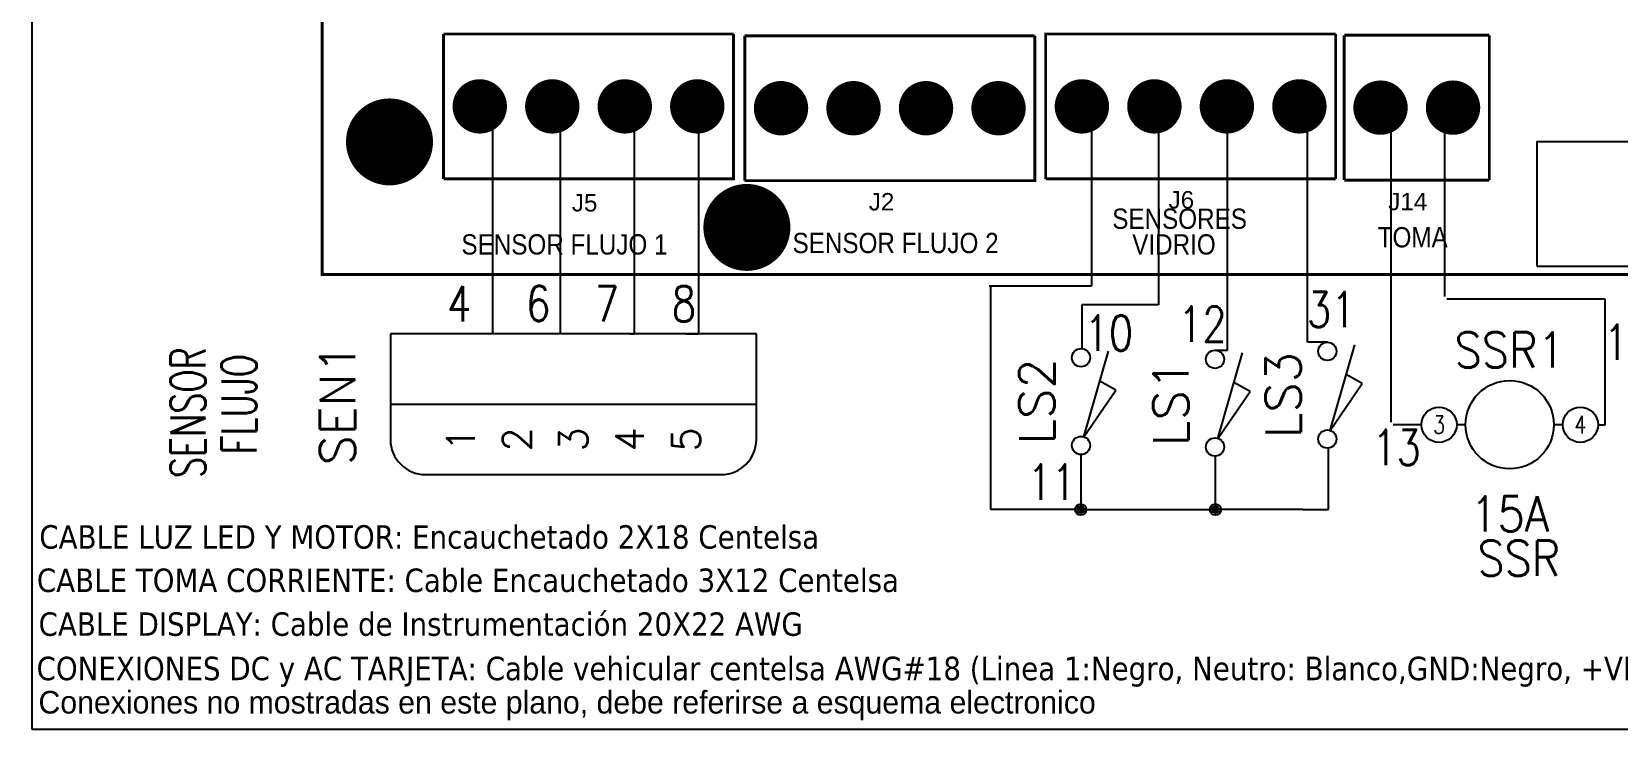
# Model space of a CAD drawing. Header units: inches. Extents: x 15 to 148, y 10 to 111.
# Drawn here: x 126.91 to 135.33, y 94.57 to 98.28 of the extents above; entities that cross this region are included whole.
import ezdxf
from ezdxf.enums import TextEntityAlignment as Align

# ---------------------------------------------------------------- set-up
doc = ezdxf.new("R2010")
doc.units = ezdxf.units.IN
doc.header["$MEASUREMENT"] = 0
for name, color, linetype in [('BLK_12AWG', 7, 'Continuous'), ('DESC', 250, 'Continuous'), ('MISC', 250, 'Continuous'), ('SYMS', 7, 'Continuous'), ('TAGS', 250, 'Continuous'), ('TERMS', 250, 'Continuous')]:
    doc.layers.add(name, color=color, linetype=linetype)
doc.layers.add('WIRENO', color=5, linetype='Continuous', true_color=0x0000ff)
doc.styles.add('SLDTEXTSTYLE0', font='tahoma.ttf')
doc.styles.add('WD', font='romans.shx')

# ---------------------------------------------------------------- blocks, each defined once
blk = doc.blocks.new('HCR1T')
for p, q in [((-0.1562, 0), (-0.1875, 0)), ((0.1875, 0), (0.1562, 0))]:
    blk.add_line(p, q)
for centre, radius in [((0, 0), 0.1562), ((-0.25, 0), 0.0625), ((0.25, 0), 0.0625)]:
    blk.add_circle(centre, radius)
at = {"style": 'WD'}
for tag, width, p in [('INST', 0.7, (0, 0.5282)), ('LOC', 0.7, (0, 0.3586)), ('TAG1', 0.9, (0, 0.2024))]:
    blk.add_attdef(tag, text='', height=0.125, dxfattribs=dict(at, width=width)).set_placement(p, align=Align.CENTER)
at = {"style": 'WD', "flags": 9}
blk.add_attdef('FAMILY', text='', height=0.01, dxfattribs=at).set_placement((-0.0053, 0.1698), align=Align.CENTER)
at = {"style": 'WD'}
for tag, p, width in [('DESC1', (1.126, 0.0757), 0.9), ('DESC2', (1.126, -0.0806), 0.9), ('DESC3', (1.126, -0.2368), 0.9), ('XREFNO', (1.3591, -0.3931), 0.8), ('XREFNC', (1.3591, -0.5493), 0.8)]:
    blk.add_attdef(tag, p, '', height=0.125, dxfattribs=dict(at, width=width))
at = {"linetype": 'Continuous', "style": 'WD', "flags": 9}
blk.add_attdef('ASSYCODE', text='', height=0.01, dxfattribs=at).set_placement((0, 0.1094), align=Align.CENTER)
at = {"linetype": 'Continuous', "style": 'WD', "flags": 1}
for tag, p in [('MFG', (0, 0.1404)), ('CAT', (0, 0.1593))]:
    blk.add_attdef(tag, text='', height=0.01, dxfattribs=at).set_placement(p, align=Align.MIDDLE)
at = {"linetype": 'Continuous', "style": 'WD', "width": 0.8, "flags": 8}
for tag, p in [('TERM01', (-0.25, 0)), ('TERM02', (0.25, 0))]:
    blk.add_attdef(tag, text='', height=0.0625, dxfattribs=at).set_placement(p, align=Align.MIDDLE_CENTER)
at = {"style": 'WD', "flags": 1}
for tag, p in [('X4TERM01', (-0.3125, 0)), ('X1TERM02', (0.3125, 0))]:
    blk.add_attdef(tag, p, '', height=0.0125, dxfattribs=at)
at = {"style": 'WD', "width": 0.8, "flags": 8}
for tag, p in [('NO', (1.126, -0.3931)), ('NC', (1.126, -0.5493))]:
    blk.add_attdef(tag, p, '', height=0.125, dxfattribs=at)
blk = doc.blocks.new('HLS11')
at = {"linetype": 'Continuous'}
for p, q in [((-0.1248, -0.0103), (0.0408, -0.1237)), ((-0.1248, -0.0103), (0.1786, -0.097)), ((0.0408, -0.1237), (0.0728, -0.0668))]:
    blk.add_line(p, q, dxfattribs=at)
for centre in [(-0.1553, 0), (0.1553, 0)]:
    blk.add_circle(centre, 0.0322)
at = {"style": 'WD', "width": 0.7}
for tag, p in [('INST', (0, 0.7321)), ('LOC', (0, 0.5625)), ('DESC1', (0, 0.4062)), ('DESC2', (0, 0.25)), ('XREF', (0, -0.2988)), ('WDTAGALT', (0.0062, -0.4375))]:
    blk.add_attdef(tag, text='', height=0.125, dxfattribs=at).set_placement(p, align=Align.CENTER)
at = {"style": 'WD'}
blk.add_attdef('TAG1', text='', height=0.125, dxfattribs=at).set_placement((0, 0.0938), align=Align.CENTER)
for tag, p, height, flags in [('X4TERM01', (-0.1875, 0), 0.0125, 1), ('CONTACT', (0.0376, 0.0204), 0.01, 1), ('FAMILY', (0.0376, 0.0371), 0.01, 9), ('X1TERM02', (0.1875, 0), 0.0125, 1)]:
    blk.add_attdef(tag, p, '', height=height, dxfattribs=dict(at, flags=flags))
for tag, p in [('X2LINK', (0, 0.0312)), ('X8LINK', (0, -0.1562))]:
    blk.add_attdef(tag, p, '', height=0.01, dxfattribs=at)
at = {"linetype": 'Continuous', "style": 'WD', "flags": 9}
for tag, p in [('CAT', (0.0626, -0.0071)), ('ASSYCODE', (0.062, -0.047)), ('MFG', (0.0626, -0.0266))]:
    blk.add_attdef(tag, text='', height=0.01, dxfattribs=at).set_placement(p, align=Align.CENTER)
at = {"linetype": 'Continuous', "style": 'WD', "flags": 8}
blk.add_attdef('TERM01', text='', height=0.125, dxfattribs=at).set_placement((-0.25, -0.0314), align=Align.TOP_RIGHT)
blk.add_attdef('TERM02', text='', height=0.125, dxfattribs=at).set_placement((0.25, -0.0314), align=Align.TOP_LEFT)
blk = doc.blocks.new('WDDOT')
for radius in [0.03, 0.0187, 0.00929]:
    blk.add_circle((0, 0), radius)
blk = doc.blocks.new('HCN1_1PJ_85F8')
at = {"layer": 'SYMS'}
for p, q in [((0.25, 0.25), (-0.125, 0.25)), ((0, 0.25), (0, -1.05)), ((0.25, -1.05), (0.25, 0.25)), ((-0.25, 0.125), (-0.25, -0.925)), ((-0.125, -1.05), (0.25, -1.05))]:
    blk.add_line(p, q, dxfattribs=at)
for centre, start, end in [((-0.125, 0.125), 90, 180), ((-0.125, -0.925), 180, 270)]:
    blk.add_arc(centre, 0.125, start, end, dxfattribs=at)
at = {"layer": 'SYMS', "style": 'WD', "width": 0.7}
for tag, p in [('INST', (-0.0062, 1.2498)), ('LOC', (-0.0062, 1.0802)), ('DESC1', (0, 0.9062)), ('DESC2', (0, 0.725)), ('DESC3', (0, 0.55))]:
    blk.add_attdef(tag, text='', height=0.125, dxfattribs=at).set_placement(p, align=Align.CENTER)
at = {"layer": 'SYMS', "style": 'WD'}
blk.add_attdef('TAG1', text='', height=0.125, dxfattribs=at).set_placement((0, 0.375), align=Align.CENTER)
at = {"layer": 'SYMS', "style": 'WD', "width": 0.8}
blk.add_attdef('XREF', (1, 0.375), '', height=0.125, dxfattribs=at)
at = {"layer": 'SYMS', "linetype": 'Continuous', "style": 'WD', "flags": 8}
for tag, p in [('TERMDESC01P', (-0.35, 0.05)), ('TERMDESC02P', (-0.35, -0.15)), ('TERMDESC03P', (-0.35, -0.35)), ('TERMDESC04P', (-0.35, -0.55)), ('TERMDESC05P', (-0.35, -0.75))]:
    blk.add_attdef(tag, text='', height=0.1, dxfattribs=at).set_placement(p, align=Align.RIGHT)
at = {"layer": 'SYMS', "style": 'WD'}
for tag, p, flags in [('ACE_FLAG', (0.0484, 0.1343), 9), ('FAMILY', (0.0484, 0.1211), 9), ('WDBLKNAM', (0.175, 0.125), 9), ('GENDER', (0.1093, 0.0795), 9), ('X4TERM01P', (-0.25, 0), 1), ('X1TERM01J', (0.25, 0), 1), ('X4TERM02P', (-0.25, -0.2), 1), ('X1TERM02J', (0.25, -0.2), 1), ('X4TERM03P', (-0.25, -0.4), 1), ('X1TERM03J', (0.25, -0.4), 1), ('X4TERM04P', (-0.25, -0.6), 1), ('X1TERM04J', (0.25, -0.6), 1), ('X4TERM05P', (-0.25, -0.8), 1), ('X1TERM05J', (0.25, -0.8), 1), ('X8LINK', (0, -1.175), 1)]:
    blk.add_attdef(tag, p, '', height=0.01, dxfattribs=dict(at, flags=flags))
at = {"layer": 'SYMS', "linetype": 'Continuous', "style": 'WD', "flags": 8}
for tag, p in [('TERMDESC01J', (0.35, 0.05)), ('TERMDESC02J', (0.35, -0.15)), ('TERMDESC03J', (0.35, -0.35)), ('TERMDESC04J', (0.35, -0.55)), ('TERMDESC05J', (0.35, -0.75))]:
    blk.add_attdef(tag, p, '', height=0.1, dxfattribs=at)
at = {"layer": 'SYMS', "linetype": 'Continuous', "style": 'WD', "flags": 9}
for tag, p in [('ASSYCODE', (0.0458, 0.0647)), ('MFG', (0.0505, 0.0785)), ('CAT', (0.0525, 0.0979))]:
    blk.add_attdef(tag, text='', height=0.01, dxfattribs=at).set_placement(p, align=Align.CENTER)
at = {"layer": 'SYMS', "linetype": 'Continuous', "style": 'WD'}
for tag, flags, p in [('TERM01P', 8, (-0.125, 0)), ('TERM01J', 9, (0.125, 0)), ('TERM02P', 8, (-0.125, -0.2)), ('TERM02J', 9, (0.125, -0.2)), ('TERM03P', 8, (-0.125, -0.4)), ('TERM03J', 9, (0.125, -0.4)), ('TERM04P', 8, (-0.125, -0.6)), ('TERM04J', 9, (0.125, -0.6)), ('TERM05P', 8, (-0.125, -0.8)), ('TERM05J', 9, (0.125, -0.8))]:
    blk.add_attdef(tag, text='', height=0.1, dxfattribs=dict(at, flags=flags)).set_placement(p, align=Align.MIDDLE_CENTER)
at = {"layer": 'SYMS', "color": 7, "style": 'WD'}
for tag, p in [('X4_TINY_DOT_DONT_REMOVE_01P', (-0.25, 0)), ('X1_TINY_DOT_DONT_REMOVE_01J', (0.25, 0)), ('X4_TINY_DOT_DONT_REMOVE_02P', (-0.25, -0.2)), ('X1_TINY_DOT_DONT_REMOVE_02J', (0.25, -0.2)), ('X4_TINY_DOT_DONT_REMOVE_03P', (-0.25, -0.4)), ('X1_TINY_DOT_DONT_REMOVE_03J', (0.25, -0.4)), ('X4_TINY_DOT_DONT_REMOVE_04P', (-0.25, -0.6)), ('X1_TINY_DOT_DONT_REMOVE_04J', (0.25, -0.6)), ('X4_TINY_DOT_DONT_REMOVE_05P', (-0.25, -0.8)), ('X1_TINY_DOT_DONT_REMOVE_05J', (0.25, -0.8))]:
    blk.add_attdef(tag, p, '', height=0.0001, dxfattribs=at)
at = {"layer": 'SYMS', "linetype": 'Continuous', "style": 'WD', "flags": 8}
for tag, p in [('X4WIRE01P', (-0.35, -0.05)), ('X4WIRE02P', (-0.35, -0.25)), ('X4WIRE03P', (-0.35, -0.45)), ('X4WIRE04P', (-0.35, -0.65)), ('X4WIRE05P', (-0.35, -0.85))]:
    blk.add_attdef(tag, text='', height=0.1, dxfattribs=at).set_placement(p, align=Align.TOP_RIGHT)
for tag, p in [('X1WIRE01J', (0.35, -0.05)), ('X1WIRE02J', (0.35, -0.25)), ('X1WIRE03J', (0.35, -0.45)), ('X1WIRE04J', (0.35, -0.65)), ('X1WIRE05J', (0.35, -0.85))]:
    blk.add_attdef(tag, text='', height=0.1, dxfattribs=at).set_placement(p, align=Align.TOP_LEFT)
blk = doc.blocks.new('WD_WNV')
at = {"linetype": 'Continuous', "style": 'WD', "width": 0.8}
blk.add_attdef('WIRENO', text='', height=0.125, dxfattribs=at).set_placement((-0.05, 0), align=Align.MIDDLE_RIGHT)
at = {"style": 'WD', "flags": 1}
for tag, p in [('W01USER', (-0.0625, 0.0938)), ('W02USER', (-0.0625, 0.0859)), ('W03USER', (-0.0625, 0.0781)), ('W04USER', (-0.0625, 0.0703)), ('W05USER', (-0.0625, 0.0625)), ('W06USER', (-0.0625, 0.0547)), ('W07USER', (-0.0625, 0.0469)), ('W08USER', (-0.0625, 0.0391)), ('W09USER', (-0.0625, 0.0312)), ('W10USER', (-0.0625, 0.0234))]:
    blk.add_attdef(tag, text='', height=0.005, dxfattribs=at).set_placement(p, align=Align.CENTER)
blk = doc.blocks.new('WD_WNH')
at = {"linetype": 'Continuous', "style": 'WD', "width": 0.8}
blk.add_attdef('WIRENO', text='', height=0.125, dxfattribs=at).set_placement((0, 0.0625), align=Align.CENTER)
at = {"style": 'WD', "flags": 1}
for tag, p in [('W01USER', (0, 0.0781)), ('W02USER', (0, 0.0703)), ('W03USER', (0, 0.0625)), ('W04USER', (0, 0.0547)), ('W05USER', (0, 0.0469)), ('W06USER', (0, 0.0391)), ('W07USER', (0, 0.0312)), ('W08USER', (0, 0.0234)), ('W09USER', (0, 0.0156)), ('W10USER', (0, 0.0078))]:
    blk.add_attdef(tag, text='', height=0.005, dxfattribs=at).set_placement(p, align=Align.CENTER)
blk = doc.blocks.new('EPAD')
at = {"const_width": 0.5}
blk.add_lwpolyline([(-0.25, 0, 1), (0.25, 0, 1)], format="xyb", close=True, dxfattribs=at)
blk = doc.blocks.new('CEGHHMI')
at = {"const_width": 0.008}
for points in [[(116.8256, 102.1279), (124.6606, 102.1279), (124.6606, 106.2617), (116.8256, 106.2617), (116.8256, 102.1279)], [(116.8256, 102.1279), (124.6606, 102.1279), (124.6606, 106.2617), (116.8256, 106.2617), (116.8256, 102.1279)], [(116.8256, 102.1279), (124.6606, 102.1279), (124.6606, 106.2617), (116.8256, 106.2617), (116.8256, 102.1279)], [(117.1602, 102.7919), (117.1602, 102.3919)], [(117.9602, 102.7919), (117.9602, 102.3919), (117.1602, 102.3919)], [(117.1602, 102.7919), (117.9602, 102.7919)], [(117.1602, 102.7919), (117.1602, 102.3919)], [(117.9602, 102.7919), (117.9602, 102.3919), (117.1602, 102.3919)], [(117.1602, 102.7919), (117.9602, 102.7919)], [(117.1602, 102.7919), (117.1602, 102.3919)], [(117.9602, 102.7919), (117.9602, 102.3919), (117.1602, 102.3919)], [(117.1602, 102.7919), (117.9602, 102.7919)], [(117.9912, 102.7869), (117.9912, 102.3869)], [(118.7912, 102.7869), (118.7912, 102.3869), (117.9912, 102.3869)], [(117.9912, 102.7869), (118.7912, 102.7869)], [(117.9912, 102.7869), (117.9912, 102.3869)], [(118.7912, 102.7869), (118.7912, 102.3869), (117.9912, 102.3869)], [(117.9912, 102.7869), (118.7912, 102.7869)], [(117.9912, 102.7869), (117.9912, 102.3869)], [(118.7912, 102.7869), (118.7912, 102.3869), (117.9912, 102.3869)], [(117.9912, 102.7869), (118.7912, 102.7869)], [(118.8212, 102.3919), (118.8212, 102.7919), (119.6212, 102.7919)], [(118.8212, 102.3919), (118.8212, 102.7919), (119.6212, 102.7919)], [(118.8212, 102.3919), (118.8212, 102.7919), (119.6212, 102.7919)], [(119.6212, 102.3919), (119.6212, 102.7919)], [(119.6212, 102.3919), (119.6212, 102.7919)], [(119.6212, 102.3919), (119.6212, 102.7919)], [(119.645, 102.7885), (119.645, 102.3885)], [(119.645, 102.7885), (120.045, 102.7885)], [(119.645, 102.7885), (119.645, 102.3885)], [(119.645, 102.7885), (120.045, 102.7885)], [(119.645, 102.7885), (119.645, 102.3885)], [(119.645, 102.7885), (120.045, 102.7885)], [(120.045, 102.7885), (120.045, 102.3885)], [(120.045, 102.7885), (120.045, 102.3885)], [(120.045, 102.7885), (120.045, 102.3885)], [(119.6212, 102.3919), (118.8212, 102.3919)], [(119.6212, 102.3919), (118.8212, 102.3919)], [(119.6212, 102.3919), (118.8212, 102.3919)], [(119.645, 102.3885), (120.045, 102.3885)], [(119.645, 102.3885), (120.045, 102.3885)], [(119.645, 102.3885), (120.045, 102.3885)]]:
    blk.add_lwpolyline(points, dxfattribs=at)
blk.add_lwpolyline([(120.1765, 102.1512), (121.1151, 102.1512), (121.1151, 102.494), (120.1765, 102.494), (120.1765, 102.1512)])
for p, xscale, yscale in [((117.2602, 102.5919), 0.15, 0.15), ((117.4602, 102.5919), 0.15, 0.15), ((117.6602, 102.5919), 0.15, 0.15), ((117.8602, 102.5919), 0.15, 0.15), ((118.0912, 102.5869), 0.15, 0.15), ((118.2912, 102.5869), 0.15, 0.15), ((118.4912, 102.5869), 0.15, 0.15), ((118.6912, 102.5869), 0.15, 0.15), ((118.9212, 102.5919), 0.15, 0.15), ((119.1212, 102.5919), 0.15, 0.15), ((119.3212, 102.5919), 0.15, 0.15), ((119.5212, 102.5919), 0.15, 0.15), ((119.745, 102.5885), 0.15, 0.15), ((119.945, 102.5885), 0.15, 0.15), ((117.0112, 102.4939), 0.24, 0.24), ((117.997, 102.2578), 0.24, 0.24)]:
    blk.add_blockref('EPAD', p, dxfattribs=dict(xscale=xscale, yscale=yscale))
for s, height, width, p in [('J5', 0.048, 1.041667, (117.5142, 102.3019)), ('J5', 0.048, 1.041667, (117.5142, 102.3019)), ('J5', 0.048, 1.041667, (117.5142, 102.3019)), ('J2', 0.048, 1.041667, (118.3333, 102.3047)), ('J2', 0.048, 1.041667, (118.3333, 102.3047)), ('J2', 0.048, 1.041667, (118.3333, 102.3047)), ('J6', 0.048, 1.041667, (119.1603, 102.3101)), ('J6', 0.048, 1.041667, (119.1603, 102.3101)), ('J6', 0.048, 1.041667, (119.1603, 102.3101)), ('J14', 0.048, 1.041667, (119.7661, 102.3053)), ('J14', 0.048, 1.041667, (119.7661, 102.3053)), ('J14', 0.048, 1.041667, (119.7661, 102.3053)), ('SENSORES', 0.056, 0.892857, (119.0049, 102.2539)), ('SENSORES', 0.056, 0.892857, (119.0049, 102.2539)), ('SENSORES', 0.056, 0.892857, (119.0049, 102.2539)), ('SENSOR FLUJO 1', 0.056, 0.892857, (117.2096, 102.183)), ('SENSOR FLUJO 1', 0.056, 0.892857, (117.2096, 102.183)), ('SENSOR FLUJO 1', 0.056, 0.892857, (117.2096, 102.183)), ('SENSOR FLUJO 2', 0.056, 0.892857, (118.123, 102.1869)), ('SENSOR FLUJO 2', 0.056, 0.892857, (118.123, 102.1869)), ('SENSOR FLUJO 2', 0.056, 0.892857, (118.123, 102.1869)), ('VIDRIO', 0.056, 0.892857, (119.06, 102.183)), ('VIDRIO', 0.056, 0.892857, (119.06, 102.183)), ('VIDRIO', 0.056, 0.892857, (119.06, 102.183)), ('TOMA', 0.056, 0.892857, (119.7372, 102.2027)), ('TOMA', 0.056, 0.892857, (119.7372, 102.2027)), ('TOMA', 0.056, 0.892857, (119.7372, 102.2027))]:
    blk.add_text(s, height=height, dxfattribs=dict(width=width)).set_placement(p)

msp = doc.modelspace()

# ---------------------------------------------------------------- linework, layer by layer
at = {"color": 7, "linetype": 'Continuous'}
for p, q in [((126.9102, 110.7588), (126.9102, 94.5738)), ((126.9102, 94.5738), (147.6602, 94.5738))]:
    msp.add_line(p, q, dxfattribs=at)
at = {"layer": 'BLK_12AWG'}
for p, q in [((130.4511, 96.6733), (130.4511, 97.9176)), ((132.8901, 97.9235), (132.8901, 96.8277)), ((129.3565, 96.6733), (129.3565, 97.8919)), ((129.7841, 97.8834), (129.7157, 97.8834)), ((129.7157, 96.6733), (129.7157, 97.8492)), ((130.109, 96.6733), (130.109, 97.8663)), ((132.5333, 97.8506), (132.5333, 96.9269)), ((133.6806, 96.6294), (133.6806, 97.8904)), ((134.1247, 97.5265), (134.1247, 97.8805)), ((134.4089, 97.5141), (134.4089, 97.8845)), ((133.2558, 96.5871), (133.2558, 97.8301)), ((134.1247, 96.2052), (134.1247, 97.5265)), ((134.4089, 96.8721), (134.4089, 97.5141)), ((132.5333, 96.9269), (131.9915, 96.9269)), ((131.9995, 95.7404), (131.9995, 96.9269)), ((132.8901, 96.8277), (132.482, 96.8277)), ((132.482, 96.8277), (132.482, 96.7116)), ((135.2597, 96.8582), (134.4193, 96.8582)), ((135.2597, 96.1913), (135.2597, 96.8582)), ((129.4857, 96.6733), (129.3565, 96.6733)), ((129.7845, 96.6733), (129.7157, 96.6733)), ((130.0833, 96.6733), (130.109, 96.6733)), ((130.3821, 96.6733), (130.4511, 96.6733)), ((132.482, 96.7116), (132.482, 96.5955)), ((133.1897, 96.5871), (133.2558, 96.5871)), ((133.7857, 96.6294), (133.6806, 96.6294)), ((134.2847, 96.1913), (134.1351, 96.1913)), ((135.2222, 96.1913), (135.2597, 96.1913)), ((133.7922, 95.9036), (133.7922, 96.0669)), ((132.4767, 96.033), (132.4767, 95.7404)), ((133.1915, 96.0246), (133.1897, 96.0246)), ((133.1915, 95.7404), (133.1915, 96.0246)), ((133.7922, 95.7404), (133.7922, 95.9036)), ((132.4767, 95.7404), (131.9995, 95.7404)), ((132.4767, 95.7404), (133.1915, 95.7404)), ((133.6554, 95.7404), (133.1915, 95.7404)), ((133.6554, 95.7404), (133.7922, 95.7404))]:
    msp.add_line(p, q, dxfattribs=at)

# ---------------------------------------------------------------- block references
ref = msp.add_blockref('HCN1_1PJ_85F8', (129.1869, 96.2998), dxfattribs=dict(xscale=1.494, yscale=1.494, zscale=1.494, rotation=90))
ref.add_attrib('TAG1', 'SEN1', dxfattribs={"layer": 'TAGS', "height": 0.18675, "rotation": 90, "style": 'WD'}).set_placement((128.6267, 96.2998), align=Align.CENTER)
ref.add_attrib('DESC1', 'SENSOR ', dxfattribs={"layer": 'DESC', "height": 0.18675, "rotation": 90, "style": 'WD', "width": 0.7}).set_placement((127.833, 96.2998), align=Align.CENTER)
ref.add_attrib('DESC2', 'FLUJO', dxfattribs={"layer": 'DESC', "height": 0.18675, "rotation": 90, "style": 'WD', "width": 0.7}).set_placement((128.1038, 96.2998), align=Align.CENTER)
ref.add_attrib('X4_TINY_DOT_DONT_REMOVE_01P', '.', (129.1869, 95.9263), dxfattribs={"layer": 'MISC', "color": 7, "height": 0.000149, "rotation": 90, "style": 'WD'})
ref.add_attrib('X1_TINY_DOT_DONT_REMOVE_01J', '.', (129.1869, 96.6733), dxfattribs={"layer": 'MISC', "color": 7, "height": 0.000149, "rotation": 90, "style": 'WD'})
ref.add_attrib('TERM01P', '1', dxfattribs={"layer": 'TERMS', "linetype": 'Continuous', "height": 0.1494, "rotation": 90, "style": 'WD', "flags": 8}).set_placement((129.1869, 96.1131), align=Align.MIDDLE_CENTER)
ref.add_attrib('X4_TINY_DOT_DONT_REMOVE_02P', '.', (129.4857, 95.9263), dxfattribs={"layer": 'MISC', "color": 7, "height": 0.000149, "rotation": 90, "style": 'WD'})
ref.add_attrib('X1_TINY_DOT_DONT_REMOVE_02J', '.', (129.4857, 96.6733), dxfattribs={"layer": 'MISC', "color": 7, "height": 0.000149, "rotation": 90, "style": 'WD'})
ref.add_attrib('TERM02P', '2', dxfattribs={"layer": 'TERMS', "linetype": 'Continuous', "height": 0.1494, "rotation": 90, "style": 'WD', "flags": 8}).set_placement((129.4857, 96.1131), align=Align.MIDDLE_CENTER)
ref.add_attrib('X4_TINY_DOT_DONT_REMOVE_03P', '.', (129.7845, 95.9263), dxfattribs={"layer": 'MISC', "color": 7, "height": 0.000149, "rotation": 90, "style": 'WD'})
ref.add_attrib('X1_TINY_DOT_DONT_REMOVE_03J', '.', (129.7845, 96.6733), dxfattribs={"layer": 'MISC', "color": 7, "height": 0.000149, "rotation": 90, "style": 'WD'})
ref.add_attrib('TERM03P', '3', dxfattribs={"layer": 'TERMS', "linetype": 'Continuous', "height": 0.1494, "rotation": 90, "style": 'WD', "flags": 8}).set_placement((129.7845, 96.1131), align=Align.MIDDLE_CENTER)
ref.add_attrib('X4_TINY_DOT_DONT_REMOVE_04P', '.', (130.0833, 95.9263), dxfattribs={"layer": 'MISC', "color": 7, "height": 0.000149, "rotation": 90, "style": 'WD'})
ref.add_attrib('X1_TINY_DOT_DONT_REMOVE_04J', '.', (130.0833, 96.6733), dxfattribs={"layer": 'MISC', "color": 7, "height": 0.000149, "rotation": 90, "style": 'WD'})
ref.add_attrib('TERM04P', '4', dxfattribs={"layer": 'TERMS', "linetype": 'Continuous', "height": 0.1494, "rotation": 90, "style": 'WD', "flags": 8}).set_placement((130.0833, 96.1131), align=Align.MIDDLE_CENTER)
ref.add_attrib('X4_TINY_DOT_DONT_REMOVE_05P', '.', (130.3821, 95.9263), dxfattribs={"layer": 'MISC', "color": 7, "height": 0.000149, "rotation": 90, "style": 'WD'})
ref.add_attrib('X1_TINY_DOT_DONT_REMOVE_05J', '.', (130.3821, 96.6733), dxfattribs={"layer": 'MISC', "color": 7, "height": 0.000149, "rotation": 90, "style": 'WD'})
ref.add_attrib('TERM05P', '5', dxfattribs={"layer": 'TERMS', "linetype": 'Continuous', "height": 0.1494, "rotation": 90, "style": 'WD', "flags": 8}).set_placement((130.3821, 96.1131), align=Align.MIDDLE_CENTER)
at = {"layer": 'BLK_12AWG', "xscale": 1.92375, "yscale": 1.92375, "zscale": 1.92375}
msp.add_blockref('CEGHHMI', (-96.2915, -99.4795), dxfattribs=at)
at = {"layer": 'SYMS'}
ref = msp.add_blockref('HCR1T', (134.7534, 96.1913), dxfattribs=dict(at, xscale=1.5, yscale=1.5, zscale=1.5))
ref.add_attrib('TERM02', '4', dxfattribs={"layer": 'TERMS', "linetype": 'Continuous', "height": 0.0938, "style": 'WD', "width": 0.8, "flags": 8}).set_placement((135.1284, 96.1913), align=Align.MIDDLE_CENTER)
ref.add_attrib('TERM01', '3', dxfattribs={"layer": 'TERMS', "linetype": 'Continuous', "height": 0.0938, "style": 'WD', "width": 0.8, "flags": 8}).set_placement((134.3784, 96.1913), align=Align.MIDDLE_CENTER)
ref.add_attrib('DESC2', '15A', (134.5442, 95.6236), dxfattribs={"layer": 'DESC', "height": 0.1875, "style": 'WD', "width": 0.9})
ref.add_attrib('DESC1', 'SSR', (134.5813, 95.3891), dxfattribs={"layer": 'DESC', "height": 0.1875, "style": 'WD', "width": 0.9})
ref.add_attrib('TAG1', 'SSR1', dxfattribs={"layer": 'TAGS', "height": 0.1875, "style": 'WD', "width": 0.9}).set_placement((134.7534, 96.4949), align=Align.CENTER)
ref = msp.add_blockref('HLS11', (132.4785, 96.3142), dxfattribs=dict(at, xscale=1.5, yscale=1.5, zscale=1.5, rotation=89.99999999999999))
ref.add_attrib('TAG1', 'LS2', dxfattribs={"layer": 'TAGS', "height": 0.1875, "rotation": 90, "style": 'WD'}).set_placement((132.3379, 96.3142), align=Align.CENTER)
ref = msp.add_blockref('HLS11', (133.1897, 96.3059), dxfattribs=dict(at, xscale=1.5, yscale=1.5, zscale=1.5, rotation=89.99999999999999))
ref.add_attrib('TAG1', 'LS1', dxfattribs={"layer": 'TAGS', "height": 0.1875, "rotation": 90, "style": 'WD'}).set_placement((133.0491, 96.3059), align=Align.CENTER)
ref = msp.add_blockref('HLS11', (133.7857, 96.3481), dxfattribs=dict(at, xscale=1.5, yscale=1.5, zscale=1.5, rotation=89.99999999999999))
ref.add_attrib('TAG1', 'LS3', dxfattribs={"layer": 'TAGS', "height": 0.1875, "rotation": 90, "style": 'WD'}).set_placement((133.6451, 96.3481), align=Align.CENTER)
for p in [(132.4767, 95.7404), (133.1915, 95.7404)]:
    msp.add_blockref('WDDOT', p, dxfattribs=at)
at = {"layer": 'WIRENO'}
ref = msp.add_blockref('WD_WNV', (129.3178, 96.8336), dxfattribs=dict(at, xscale=1.5, yscale=1.5, zscale=1.5))
ref.add_attrib('WIRENO', '4', dxfattribs={"linetype": 'Continuous', "height": 0.1875, "style": 'WD', "width": 0.8}).set_placement((129.2428, 96.8336), align=Align.MIDDLE_RIGHT)
ref = msp.add_blockref('WD_WNH', (129.5979, 96.6473), dxfattribs=dict(at, xscale=1.5, yscale=1.5, zscale=1.5))
ref.add_attrib('WIRENO', '6', dxfattribs={"linetype": 'Continuous', "height": 0.1875, "style": 'WD', "width": 0.8}).set_placement((129.5979, 96.741), align=Align.CENTER)
ref = msp.add_blockref('WD_WNV', (130.1017, 96.833), dxfattribs=dict(at, xscale=1.5, yscale=1.5, zscale=1.5))
ref.add_attrib('WIRENO', '7', dxfattribs={"linetype": 'Continuous', "height": 0.1875, "style": 'WD', "width": 0.8}).set_placement((130.0267, 96.833), align=Align.MIDDLE_RIGHT)
ref = msp.add_blockref('WD_WNH', (130.3711, 96.6461), dxfattribs=dict(at, xscale=1.5, yscale=1.5, zscale=1.5))
ref.add_attrib('WIRENO', '8', dxfattribs={"linetype": 'Continuous', "height": 0.1875, "style": 'WD', "width": 0.8}).set_placement((130.3711, 96.7399), align=Align.CENTER)
ref = msp.add_blockref('WD_WNH', (133.4313, 96.6156), dxfattribs=dict(at, xscale=1.5, yscale=1.5, zscale=1.5))
ref.add_attrib('WIRENO', '31', dxfattribs={"linetype": 'Continuous', "height": 0.1875, "style": 'WD', "width": 0.8}).set_placement((133.8063, 96.7093), align=Align.CENTER)
ref = msp.add_blockref('WD_WNV', (132.8298, 96.6782), dxfattribs=dict(at, xscale=1.5, yscale=1.5, zscale=1.5))
ref.add_attrib('WIRENO', '10', dxfattribs={"linetype": 'Continuous', "height": 0.1875, "style": 'WD', "width": 0.8}).set_placement((132.7548, 96.6782), align=Align.MIDDLE_RIGHT)
ref = msp.add_blockref('WD_WNH', (132.7471, 96.5385), dxfattribs=dict(at, xscale=1.5, yscale=1.5, zscale=1.5))
ref.add_attrib('WIRENO', '12', dxfattribs={"linetype": 'Continuous', "height": 0.1875, "style": 'WD', "width": 0.8}).set_placement((133.1221, 96.6322), align=Align.CENTER)
ref = msp.add_blockref('WD_WNV', (135.5855, 96.6294), dxfattribs=dict(at, xscale=1.5, yscale=1.5, zscale=1.5))
ref.add_attrib('WIRENO', '14', dxfattribs={"linetype": 'Continuous', "height": 0.1875, "style": 'WD', "width": 0.8}).set_placement((135.5105, 96.6294), align=Align.MIDDLE_RIGHT)
ref = msp.add_blockref('WD_WNV', (134.3567, 96.0706), dxfattribs=dict(at, xscale=1.5, yscale=1.5, zscale=1.5))
ref.add_attrib('WIRENO', '13', dxfattribs={"linetype": 'Continuous', "height": 0.1875, "style": 'WD', "width": 0.8}).set_placement((134.2817, 96.0706), align=Align.MIDDLE_RIGHT)
ref = msp.add_blockref('WD_WNV', (132.5262, 95.8863), dxfattribs=dict(at, xscale=1.5, yscale=1.5, zscale=1.5))
ref.add_attrib('WIRENO', '11', dxfattribs={"linetype": 'Continuous', "height": 0.1875, "style": 'WD', "width": 0.8}).set_placement((132.4512, 95.8863), align=Align.MIDDLE_RIGHT)

# ---------------------------------------------------------------- texts
at = {"color": 7, "linetype": 'Continuous', "lineweight": 0, "char_height": 0.1245, "attachment_point": 1, "style": 'SLDTEXTSTYLE0'}
for s, insert in [('CABLE LUZ LED Y MOTOR: Encauchetado 2X18 Centelsa', (126.9503, 95.6576)), ('CABLE TOMA CORRIENTE: Cable Encauchetado 3X12 Centelsa', (126.9375, 95.4274)), ('CABLE DISPLAY: Cable de Instrumentación 20X22 AWG', (126.9467, 95.1948)), ('CONEXIONES DC y AC TARJETA: Cable vehicular centelsa AWG#18 (Linea 1:Negro, Neutro: Blanco,GND:Negro, +VDC:Rojo)', (126.9359, 94.9591))]:
    msp.add_mtext(s, dxfattribs=dict(at, insert=insert))
at = {"insert": (126.946, 94.7775), "char_height": 0.12, "attachment_point": 1}
msp.add_mtext_dynamic_manual_height_columns('Conexiones no mostradas en este plano, debe referirse a esquema electronico', width=9.456212, gutter_width=0.05, heights=[0], dxfattribs=at)

doc.saveas('drawing.dxf')
